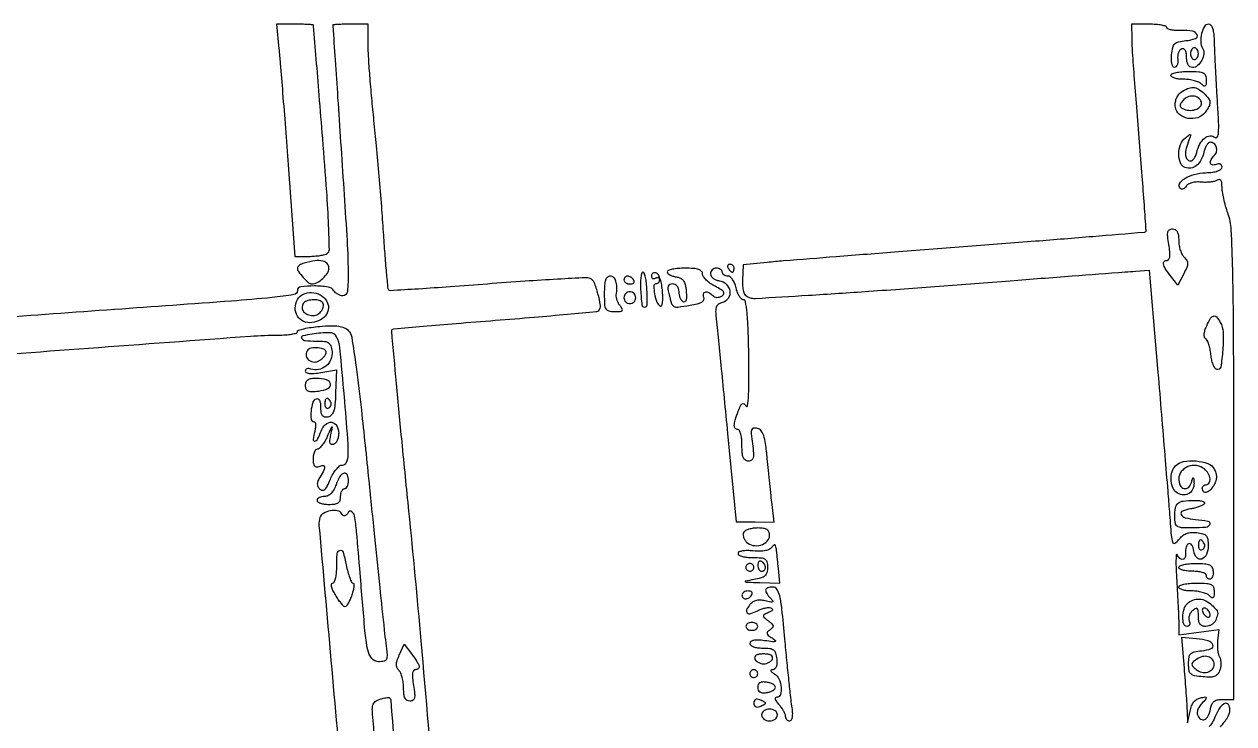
# Model space of a CAD drawing. Extents: x 0 to 640, y 0 to 640.
# Drawn here: x 332.6 to 640, y 462.2 to 640 of the extents above; entities that cross this region are included whole.
import ezdxf

# ---------------------------------------------------------------- set-up
doc = ezdxf.new("R2010")
doc.units = 0

msp = doc.modelspace()

# ---------------------------------------------------------------- linework, layer by layer
for points in [[(298.596171, 172.961967, -0.000001), (315.607522, 174.277711, -0.000003), (335.31495, 175.801823, -0.000002), (358, 177.555987, 0.000046)], [(437.119322, 440.454826, 0.001517), (433.475249, 483.289687, 0.003262), (430.351327, 516.273948, -0.00087), (428.601722, 533.851004, -0.001436), (427.191973, 548.708777, -0.000104), (425.967767, 562.047942, -0.232666), (426.107281, 562.412076, -0.165747), (426.478103, 562.577322, -0.000249), (433.962241, 563.254223, -0.00196), (442.377811, 563.977885, -0.001204), (452.296093, 564.767555, 0.001725), (462.222958, 565.568315, 0.002786), (470.666861, 566.326186, 0.00048), (478.116441, 567.043888, 0.173818), (478.610576, 567.277243, 0.238512), (479.026302, 568.543932, 0.028741), (478.398922, 571.507469, 0.029537), (477.427844, 574.388093, 0.20797), (476.396342, 575.401404, 0.104237), (475.297026, 575.577326, 0.0013), (468.154073, 575.208123, 0.003766), (459.87256, 574.695878, 0.00245), (450.313434, 573.98521, -0.001616), (440.824215, 573.263826, -0.002636), (432.769462, 572.720348, -0.000368), (425.622785, 572.281259, -0.214718), (425.240456, 572.426211, -0.174457), (425.065064, 572.798804, -0.000898), (424.681952, 576.918572, -0.003845), (424.288314, 581.636508, -0.00241), (423.896846, 587.161673, 0.003056), (423.427586, 593.665461, 0.001822), (422.793569, 601.400617, 0.001823), (422.105643, 609.10336, 0.003156), (421.4701, 615.5, -0.003543), (420.903804, 621.244923, -0.003671), (420.426151, 626.929688, -0.003542), (420.083711, 631.856045, -0.015823), (419.994914, 634.75), (420, 640), (415.5, 640, 0.005208), (413.77496, 639.982032, 0.008687), (412.323765, 639.926563, 0.003005), (411.098423, 639.851001, 0.402004), (411.006435, 639.75, 0.010292), (411.015872, 639.5464, 0.000003), (411.594699, 630.907812, 0.000054), (412.237632, 621.328868, 0.000033), (413, 610, -0.001055), (414.547973, 586.273301, -0.012237), (414.906967, 576.969575, -0.026271), (414.718433, 572.066983, -0.387814), (413.54969, 571, -0.074746), (412.935679, 571.092306, -0.052215), (412.2905, 571.367188, -0.051987), (411.712887, 571.771735, -0.071823), (411.29969, 572.25, 0.216918), (409.807065, 573.216105, 0.034886), (406.262021, 573.491327, 0.034611), (402.838756, 573.280672, 0.376757), (401.998707, 572.321956, -0.369302), (401.1179, 571.289778, -0.013367), (395.585077, 570.565877, -0.007535), (385.237734, 569.649856, -0.000502), (355.5, 567.498334, 0.000843), (324.42198, 565.228498, 0.001086)], [(631.950688, 399.979571, -0.000023), (584.028641, 395.487434, -0.000019), (536.043903, 390.993492, -0.223289)], [(309.804781, 554.732641, -0.000826), (348.891112, 557.702766, -0.000275), (390.07819, 560.741372, -0.018275), (397.151708, 561, 0.017), (399.010232, 561.063209, 0.027705), (400.575814, 561.257375, 0.026714), (401.743478, 561.53349, 0.332827), (402, 561.87617, -0.326486), (402.268274, 562.243228, -0.019167), (403.680497, 562.634325, -0.022998), (405.527894, 562.981669, -0.014282), (407.720842, 563.226756, -0.014613), (410.534794, 563.377486, -0.041147), (412.500594, 563.263425, -0.06085), (413.910648, 562.885669, -0.100863), (414.934115, 562.208742, -0.158297), (415.804509, 560.501214, -0.00541), (416.916191, 552.972425, -0.006918), (418.263188, 541.980943, -0.001758), (420.139342, 524.108156, 0.000317), (421.605903, 509.738754, 0.00044), (422.940214, 496.858333, 0.000271), (424.078782, 486.017862, 0.005549), (424.460512, 482.75, -0.008898), (424.787591, 479.777393, -0.114579), (424.636691, 478.677695, -0.250405), (424.037494, 478.156861, -0.056266), (422.647987, 478, -0.22649), (420.932962, 478.818879, -0.119085), (419.898079, 481.001156, -0.029633), (419.173695, 485.909996, -0.001859), (417.951953, 500.5, 0.002118), (417.061833, 511.063825, 0.025901), (416.495783, 515.077981, 0.194797), (415.804088, 516.141472, 0.425405), (414.946205, 515.971975, -0.036725), (414.44407, 515.304165, -0.177812), (414.03467, 515.080132, -0.228336), (413.643259, 515.2013, -0.061718), (413.214221, 515.7124, 0.217113), (412.151267, 516.390956, 0.083131), (410.356099, 516.345499, 0.080526), (408.619935, 515.708006, 0.181905), (407.733054, 514.651458, 0.106985), (407.489274, 512.715818, 0.000173), (410.529919, 478.339779, 0.000112), (413.619346, 443.638, 0.175875)], [(421.606362, 459.510381, 0.000386), (421.340132, 462.145374, -0.009062), (421.057851, 465.524462, -0.07892), (421.196277, 467.02005, -0.171744), (421.770264, 467.877358, -0.083523), (422.958031, 468.48668, -0.016902), (423.819878, 468.728482, -0.024607), (424.594734, 468.877923, -0.022127), (425.219255, 468.938739, -0.229558), (425.45069, 468.841306, -0.1633), (425.763404, 468.096029, -0.000031), (428.856234, 426.080986, -0.000025), (431.95057, 383.981642, -0.218039)], [(636.591406, 461.510268, 0.050675), (638.425914, 463.85716, 0.141484), (639, 465.845354, 0.147564), (638.612355, 467.130231, 0.351651), (637.723677, 467.413408, 0.150951), (636.506945, 466.454484, 0.052028), (635.42151, 464.46639, -0.021496), (634.486351, 462.473603, -0.107735), (633.700233, 461.533427, -0.154065)]]:
    msp.add_lwpolyline(points, format="xyb")
for points in [[(397.326143, 633.75, -0.00382), (397.655732, 630.032851, -0.000563), (398.256649, 622.50625, -0.000635), (398.945493, 613.609817, -0.000546), (399.647992, 604.25), (401.367508, 581), (404.933754, 581.015313, 0.018535), (406.380306, 581.075177, 0.02017), (407.777896, 581.241942, 0.020114), (408.955809, 581.479883, 0.086707), (409.608019, 581.765313, 0.257009), (410.127336, 582.757584, 0.004782), (409.941359, 588.847113, 0.007809), (409.461822, 597.445649, 0.002132), (408.435244, 611, 0.000187), (407.555191, 621.9454, 0.000307), (406.801749, 631.201562, 0.000018), (406.117387, 639.54202, 0.054478), (406.077225, 639.75, 0.311272), (405.94911, 639.851013, 0.00279), (404.660245, 639.926563, 0.008195), (403.145624, 639.981992, 0.005048), (401.361905, 640), (396.72381, 640)], [(614.043896, 636.25, 0.014106), (614.142297, 633.786037, 0.001022), (614.61979, 626.992188, 0.00143), (615.229087, 618.891216, 0.001081), (615.942746, 610, -0.001184), (616.635006, 601.353083, -0.001941), (617.175476, 594.02681, -0.000205), (617.629734, 587.486712, -0.208342), (617.534445, 587.218929, -0.186069), (617.270758, 587.091492, -0.000048), (604.163379, 586.012109, -0.000894), (589.614899, 584.84165, -0.000541), (572.385596, 583.505299, 0.000273), (554.74825, 582.14682, 0.000376), (538.896645, 580.905195, 0.000238), (525.567934, 579.844729, 0.004535), (521.411493, 579.47407), (515.322985, 578.875401), (515.17121, 575.002004, 0.022718), (515.183515, 573.037623, 0.08058), (515.448388, 571.809997, 0.12512), (516.00908, 571.028359, 0.09838), (516.925271, 570.523718, 0.091682), (518.43747, 570.334503, 0.000598), (531.882012, 571.136331, 0.002366), (547.2674, 572.145454, 0.001505), (565.165554, 573.458626, -0.00004), (583.174864, 574.833031, -0.00006), (598.917381, 576.031289, -0.000024), (612.411533, 577.056126, -0.001294), (615, 577.245846), (618.5, 577.493268), (620.707464, 551.496634, -0.000323), (621.603988, 540.856988, -0.000339), (622.472392, 530.385336, -0.000324), (623.210029, 521.344896, -0.001515), (623.615887, 516.134297, 0.002613), (624.099375, 510.098263, 0.05832), (624.450451, 508.381032, 0.470925), (625.037766, 508.15162, 0.104553), (625.976098, 508.968313, -0.054011), (626.911679, 509.964239, -0.080866), (627.928753, 510.584085, -0.078078), (629.116859, 510.862415, -0.046958), (630.567675, 510.834016, -0.036376), (632.151924, 510.535673, -0.148199), (632.976557, 510.026545, -0.146582), (633.384832, 509.141777, -0.035325), (633.5, 507.513695, -0.095987), (633.068834, 505.288435, -0.21379), (631.85268, 504.116739, -0.319208), (630.575091, 504.473662, -0.135723), (629.827211, 506.191545, 0.044225), (629.629305, 507.03984, 0.079044), (629.302368, 507.675016, 0.12334), (628.906276, 508.003422, 0.231626), (628.5, 508, 0.128959), (628.134859, 507.679649, 0.067021), (627.863724, 507.132812, 0.05968), (627.721511, 506.456441, 0.055886), (627.73821, 505.75, -0.101447), (627.66071, 504.593517, -0.2753), (627.090533, 504.046806, -0.251816), (626.287179, 504.265921, -0.09245), (625.574523, 505.25, 0.76303), (625.379233, 505.215435, 0.01988), (625.305784, 503.81193, 0.013169), (625.33705, 501.547731, 0.006041), (625.491189, 498.599122, -0.002139), (625.68597, 495.358442, -0.002217), (625.850537, 492.154633, -0.002136), (625.968843, 489.38022, -0.009586), (626, 487.755284), (626, 484.812324), (631.086457, 485.511891), (636.172914, 486.211457), (635.873303, 483.355128, 0.028084), (635.815912, 482.169257, 0.026976), (635.890152, 480.968205, 0.028017), (636.07217, 479.918496, 0.081647), (636.351393, 479.24045, -0.086653), (636.603194, 478.611305, -0.042287), (636.709858, 477.750626, -0.040264), (636.670677, 476.811716, -0.046318), (636.479608, 475.93575, -0.080143), (635.96929, 474.924307, -0.140929), (635.237097, 474.351859, -0.093806), (634.0909, 474.123708, -0.023136), (632.16506, 474.194699, -0.021447), (630.035192, 474.464482, -0.142184), (629.080863, 474.927074, -0.1747), (628.625092, 475.779387, -0.036303), (628.5, 477.5, -0.035453), (628.619681, 479.185764, -0.162037), (629.052383, 480.052496, -0.14646), (629.945899, 480.535568, -0.02727), (631.810705, 480.817886, 0.060021), (634.243549, 481.350747, 0.435034), (634.67386, 482.328487, 0.234334), (633.497963, 483.327718, 0.04019), (630.520093, 483.819463), (626.694784, 484.138926), (627.347392, 476.418586, -0.001646), (627.605907, 473.235551, -0.001653), (627.843051, 470.055728, -0.001613), (628.031729, 467.281544, -0.006631), (628.118315, 465.599122), (628.23663, 462.5), (628.87602, 465.487789, -0.045678), (629.276497, 466.772794, -0.067636), (629.870654, 467.790418, -0.07949), (630.627233, 468.493284, -0.100904), (631.507705, 468.854012, -0.011356), (632.747801, 469.060507, -0.399871), (632.966581, 468.904813, -0.229195), (632.877367, 468.568232, -0.005722), (631.80059, 467.343384, 0.043297), (631.102294, 466.417264, 0.082181), (630.743467, 465.557854, 0.100788), (630.718774, 464.751968, 0.096121), (631.008949, 463.98552, 0.172815), (631.861052, 463.303513, 0.256165), (632.782854, 463.460627, 0.130587), (633.624697, 464.589598, 0.049015), (634.180399, 466.5, -0.082776), (634.514378, 467.414103, -0.123361), (635.098688, 468.027703, -0.101497), (635.995216, 468.367271, -0.043587), (637.277463, 468.460579), (640, 468.421159), (640, 528.084853, 0.000793), (639.947833, 560.960992, 0.005073), (639.725901, 577.622903, 0.007379), (639.337297, 587.78476, 0.071673), (638.5, 592, -0.015684), (637.925768, 593.806189, -0.01393), (637.440625, 595.717368, -0.014127), (637.100655, 597.461733, -0.041081), (637, 598.684744, 0.029687), (636.935738, 599.766099, 0.132303), (636.700969, 600.350839, 0.257609), (636.305076, 600.528428, 0.118295), (635.750601, 600.345863, -0.082547), (635.07449, 600.06885, -0.027784), (634.020388, 599.889449, -0.026767), (632.811637, 599.817438, -0.027631), (631.614988, 599.876437, 0.043689), (630.444772, 599.896554, 0.049058), (629.334951, 599.708135, 0.055246), (628.436368, 599.352781, 0.133346), (627.918761, 598.868552, -0.066532), (627.553549, 598.422831, -0.100966), (627.127888, 598.161718, -0.129541), (626.711585, 598.123588, -0.15602), (626.363897, 598.30277, -0.34611), (626.223835, 599.474324, -0.119173), (627.512963, 600.765382, -0.07145), (629.965623, 601.820497, -0.055995), (632.831999, 602.258777, 0.022925), (634.576011, 602.408604, 0.049369), (635.887383, 602.71593, 0.073092), (636.725025, 603.146477, 0.242092), (637, 603.681108, 0.131574), (636.882389, 604.12031, 0.156663), (636.566022, 604.407278, 0.126326), (636.081797, 604.492687, 0.072545), (635.5, 604.361626, -0.119783), (634.5189, 604.235378, -0.336157), (634.046672, 604.683338, -0.181905), (634.229302, 605.599857, -0.057271), (635.112868, 606.712868, 0.144852), (635.637308, 607.678132, 0.137685), (635.566148, 608.79447, 0.145371), (634.934205, 609.66847, 0.165499), (633.960035, 610, 0.202455), (633.563076, 609.832398, 0.053181), (633.127629, 609.277674, 0.045214), (632.724812, 608.48248, 0.033166), (632.420939, 607.541018, -0.058527), (631.64473, 605.496377, -0.100774), (630.503051, 604.086336, -0.129196), (629.117415, 603.446918, -0.13628), (627.626748, 603.589736, -0.212468), (626.439059, 604.776759, -0.094024), (626.034722, 607.005434, -0.085736), (626.472173, 609.422064, -0.135263), (627.687231, 611.127555, -0.007183), (628.70821, 611.933958, -0.328305), (628.960951, 611.93894, -0.338681), (629.035193, 611.701427, -0.007406), (628.576144, 610.5, 0.026533), (627.872705, 608.424175, 0.075126), (627.684477, 606.910332, 0.12813), (627.979531, 605.888632, 0.175551), (628.713118, 605.286589, 0.203168), (629.224664, 605.317942, 0.097138), (629.756413, 605.727036, 0.071595), (630.229045, 606.45092, 0.047428), (630.561231, 607.387943, -0.058241), (631.392271, 609.580775, -0.102575), (632.610307, 611.07768, -0.154142), (633.970261, 611.616836, -0.19369), (635.25, 611.205383, 0.480134), (635.80946, 611.319689, 0.102281), (636.11718, 612.430937, 0.028104), (636.143859, 615.073017, 0.004291), (635.855967, 620.332939, -0.001681), (635.601638, 624.573829, -0.001575), (635.369992, 628.908738, -0.001567), (635.188629, 632.756327, -0.005416), (635.105967, 635.25, 0.016902), (634.983152, 637.436669, 0.053536), (634.696765, 638.872472, 0.09707), (634.245294, 639.704057, 0.223589), (633.616577, 640, 0.261406), (632.563752, 639.409199, 0.07582), (631.817605, 637.628063, 0.069209), (631.589113, 635.503949, 0.131382), (632.081254, 633.868528, -0.16966), (632.386427, 632.487338, -0.093892), (631.860252, 630.821225, -0.094749), (630.767214, 629.475261, -0.176756), (629.464816, 629, -0.149241), (628.860792, 629.184398, -0.116114), (628.391756, 629.690897, -0.084514), (628.096323, 630.507348, -0.044671), (628, 631.583333, 0.035948), (627.922904, 632.654265, 0.096541), (627.671958, 633.372307, 0.169819), (627.268839, 633.715773, 0.179447), (626.75, 633.723101, 0.140675), (626.289735, 633.394162, 0.074507), (625.937162, 632.781276, 0.064564), (625.740138, 631.991058, 0.056627), (625.73821, 631.139768, -0.046903), (625.752246, 630.320585, -0.071783), (625.597548, 629.628557, -0.098399), (625.307417, 629.165188, -0.206673), (624.924852, 629, -0.276), (624.540744, 629.229511, -0.067668), (624.271488, 629.948157, -0.049923), (624.1413, 630.99618, -0.029996), (624.186642, 632.25, -0.032405), (624.481674, 634.067696, -0.142838), (625.005544, 635.005458, -0.14044), (625.956656, 635.523242, -0.030948), (627.810705, 635.817886, 0.059077), (630.260512, 636.349632, 0.442012), (630.678373, 637.319906, 0.253672), (629.497104, 638.214576, 0.045686), (626.646205, 638.385937, -0.022343), (625.248685, 638.404673, -0.036211), (624.071073, 638.559199, -0.041585), (623.224714, 638.808068, -0.309799), (623, 639.135937, 0.32674), (622.753257, 639.47321, 0.029477), (621.678125, 639.746182, 0.029365), (620.224947, 639.937633, 0.018072), (618.5, 640), (614, 640)], [(629, 632.5, 0.064853), (629.074694, 631.926543, 0.082425), (629.29375, 631.440625, 0.098894), (629.618646, 631.115568, 0.148195), (630, 631, 0.148195), (630.381354, 631.115568, 0.098894), (630.70625, 631.440625, 0.082425), (630.925306, 631.926543, 0.064853), (631, 632.5, 0.064853), (630.925306, 633.073457, 0.082425), (630.70625, 633.559375, 0.098894), (630.381354, 633.884432, 0.148195), (630, 634, 0.148195), (629.618646, 633.884432, 0.098894), (629.29375, 633.559375, 0.082425), (629.074694, 633.073457, 0.064853)], [(633, 625.8, -0.02009), (632.956017, 624.705795, -0.201593), (632.75, 624.308333, -0.338229), (632.404066, 624.293644, -0.043912), (631.8, 624.8, 0.097261), (631.112471, 625.26182, 0.034257), (629.983125, 625.6475, 0.032464), (628.651364, 625.9115, 0.03271), (627.3, 626, -0.028694), (626.035629, 626.072621, -0.044902), (624.969375, 626.29375, -0.056233), (624.223546, 626.614885, -0.2692), (624, 627, -0.31052), (624.267028, 627.388512, -0.036969), (625.321875, 627.70625, -0.033738), (626.775243, 627.927717, -0.020945), (628.5, 628, -0.013341), (631.069124, 627.93144, -0.100678), (632.238636, 627.627778, -0.200495), (632.806707, 626.980521, -0.081326)], [(632.428571, 622.428571, -0.035951), (633.554346, 621.12812, -0.147378), (633.90714, 620.158646, -0.140974), (633.673208, 619.130623, -0.031892), (632.700686, 617.605342, -0.156293), (630.839726, 616.250346, -0.124347), (628.348397, 616.071043, -0.132217), (626.180875, 617.087467, -0.18434), (625.15503, 618.943972, -0.061062), (625.135, 620.041204, -0.06589), (625.38436, 621.081281, -0.068412), (625.883677, 621.987696, -0.074966), (626.59616, 622.693972, -0.052926), (628.250571, 623.653606, -0.116862), (629.67661, 623.923716, -0.12322), (631.022881, 623.520978, -0.06246)], [(627.045415, 620.554722, 0.030998), (626.435053, 619.718908, 0.183651), (626.326515, 619.198237, 0.219687), (626.59776, 618.793337, 0.045442), (627.387376, 618.404844, 0.093377), (629.002622, 618.110597, 0.098867), (630.579417, 618.435346, 0.134985), (631.590119, 619.233706, 0.243474), (631.750292, 620.250526, 0.157559), (630.979781, 621.298553, 0.14085), (629.704996, 621.755849, 0.124889), (628.258102, 621.486687, 0.111877)], [(626, 585.039427, 0.041719), (626.102647, 583.811354, 0.037369), (626.40844, 582.569753, 0.039341), (626.856688, 581.494065, 0.087625), (627.390435, 580.789427, -0.068632), (628.052206, 579.981081, -0.145082), (628.259155, 579.205706, -0.093659), (628.044419, 578.218137, -0.018692), (627.275268, 576.576951), (625.769665, 573.653902), (623.907068, 576.076951, -0.018516), (622.595098, 577.92117, -0.09414), (622.113979, 579.079808, -0.273966), (622.333004, 579.721431, -0.178622), (623.087898, 580, 0.285218), (623.512076, 580.263394, 0.08943), (623.728741, 581.013905, 0.049846), (623.732511, 582.248274, 0.017705), (623.5, 584, -0.013706), (623.200402, 586.126632, -0.084385), (623.26187, 587.226634, -0.200108), (623.659863, 587.785072, -0.140056), (624.412102, 588, -0.134665), (625.114601, 587.807302, -0.136605), (625.615913, 587.283885, -0.089664), (625.909836, 586.377101, -0.033663)], [(403.75, 579.310674, 0.04305), (403.080347, 579.072543, 0.054008), (402.514063, 578.736461, 0.064073), (402.125876, 578.35892, 0.169426), (402, 577.998104, 0.162656), (402.29124, 577.126527, 0.023301), (403.507706, 575.657323, 0.022304), (404.851731, 574.306195, 0.188028), (405.63717, 574, 0.124565), (407.016533, 574.349057, 0.062756), (408.485899, 575.400393, 0.063417), (409.62559, 576.759738, 0.143744), (410, 578.035184, 0.182059), (409.567024, 579.184877, 0.163723), (408.461981, 579.826241, 0.086857), (406.551503, 579.879815, 0.027599)], [(496, 577.069551, 0.202946), (496.160766, 576.689784, 0.065793), (496.660937, 576.318553, 0.053191), (497.388643, 576.010184, 0.038382), (498.25, 575.819551, -0.075866), (499.360725, 575.485045, -0.129734), (500.095393, 574.863741, -0.097926), (500.553966, 573.824481, -0.031227), (500.821034, 572.147081, -0.019495), (500.902152, 570.712199, -0.072451), (500.787624, 569.816413, -0.202281), (500.492722, 569.444934, -0.269829), (500.071034, 569.456098, -0.105845), (499.660462, 569.849843, -0.051308), (499.314616, 570.493754, -0.047644), (499.079392, 571.267458, -0.050024), (499, 572.059017, 0.076236), (498.882785, 572.823309, 0.097208), (498.542836, 573.448307, 0.10751), (498.023502, 573.855229, 0.113086), (497.391592, 574, 0.100144), (496.648402, 573.84964, 0.215471), (496.259807, 573.430078, 0.119083), (496.192438, 572.644933, 0.023617), (496.472876, 571.25205, 0.016667), (497.124804, 568.97836, 0.200886), (497.705256, 568.301762, 0.148989), (498.675743, 568.13573, 0.008051), (501.790719, 568.582525, 0.019486), (503.661243, 568.956892, 0.071746), (504.778593, 569.402842, 0.150313), (505.289114, 569.951493, 0.207251), (505.317232, 570.615691, -0.134566), (505.229097, 571.50409, -0.313267), (505.674427, 571.958043, -0.178671), (506.550821, 571.811399, -0.066597), (507.558359, 571.041641, 0.1027), (508.037127, 570.727476, 0.083445), (508.63867, 570.599557, 0.077724), (509.288091, 570.672671, 0.071704), (509.903981, 570.940657, 0.140176), (510.361311, 571.442842, 0.275717), (510.320719, 571.962742, 0.102917), (509.665691, 572.572598, 0.016836), (508.145622, 573.424696, -0.034282), (506.94172, 574.155855, -0.041005), (505.924026, 575.006609, -0.045575), (505.213636, 575.847525, -0.153788), (505, 576.52568, 0.194572), (504.724775, 577.206163, 0.121977), (503.986936, 577.668093, 0.062361), (502.653879, 577.927295, 0.016873), (500.5, 578, 0.019474), (498.775143, 577.932796, 0.031512), (497.321875, 577.726681, 0.033127), (496.257145, 577.431867, 0.318797)], [(507, 576.569551, 0.145606), (507.169747, 575.999009, 0.083039), (507.660937, 575.465428, 0.070703), (508.389646, 575.048322, 0.059475), (509.25, 574.819551, -0.160701), (511.021316, 573.942492, -0.161917), (511.916326, 572.186265, -0.179757), (511.539757, 570.379207, -0.190728), (510.083932, 569.311698, 0.090196), (508.986317, 568.800738, 0.176162), (508.443459, 568.018141, 0.082209), (508.313309, 566.632667, 0.010426), (508.587602, 563.63463, -0.002899), (508.925308, 560.469415, -0.00034), (509.632403, 553.408801, -0.000408), (510.460622, 545.012077, -0.000334), (511.332778, 536.033629), (513.5, 513.567258), (518.344845, 513.533629), (523.18969, 513.5), (522.636967, 518, -0.003294), (522.378911, 520.221846, -0.001299), (522.051863, 523.282834, -0.001286), (521.715581, 526.592148, -0.001608), (521.42129, 529.664967, 0.00955), (521.000436, 533.428458, 0.04667), (520.525588, 535.515313, 0.094224), (519.868709, 536.703849, 0.156824), (518.912319, 537.312678, 0.092237), (517.945545, 537.382236, 0.296012), (517.469743, 536.991361, 0.102199), (517.363645, 535.972896, 0.009082), (517.669075, 533.397711, -0.012253), (517.935263, 531.024814, -0.079656), (517.84936, 529.829938, -0.195109), (517.425232, 529.230947, -0.143293), (516.635924, 529, -0.148786), (515.862719, 529.235292, -0.14903), (515.352245, 529.861275, -0.077975), (515.075923, 531.027795, -0.019241), (515, 533, 0.023598), (514.92761, 534.532944, 0.037669), (514.70625, 535.825, 0.04382), (514.387127, 536.748945, 0.295869), (514, 537, -0.21271), (513.326536, 537.300082, -0.188381), (513.054377, 538.02302, -0.072798), (513.269006, 539.372856, -0.015076), (514.057416, 541.651016, -0.016132), (514.649177, 543.068078, -0.140131), (515.088061, 543.582533, -0.333416), (515.524165, 543.557386, -0.076999), (516.038428, 542.966116, 0.704245), (516.427223, 543.052446, 0.01775), (516.658657, 545.626742, 0.013098), (516.774226, 549.757536, 0.004499), (516.731012, 555.740217, 0.004567), (516.562967, 562.366674, 0.015889), (516.279421, 566.639484, 0.015756), (515.907496, 569.494331, 0.36542), (515.329455, 569.990217, -0.200048), (514.833747, 570.201695, -0.056688), (514.309203, 570.878376, -0.047552), (513.838135, 571.850757, -0.034987), (513.5, 573, 0.042631), (513.143083, 574.148062, 0.054928), (512.617359, 575.11875, 0.066074), (512.012625, 575.783616, 0.177007), (511.420545, 576, -0.06866), (510.877589, 576.074912, -0.084995), (510.417285, 576.29375, -0.099873), (510.109501, 576.618661, -0.14073), (510, 577, 0.148195), (509.884432, 577.381354, 0.098894), (509.559375, 577.70625, 0.082425), (509.073457, 577.925306, 0.064853), (508.5, 578, 0.094292), (507.927433, 577.891054, 0.096703), (507.440625, 577.579806, 0.09898), (507.114767, 577.115367, 0.103996)], [(511.5, 578, 0.029505), (511.768994, 577.617226, 0.035638), (512.066025, 577.29375, 0.038439), (512.34829, 577.065539, 0.151918), (512.559017, 577, 0.210953), (512.727648, 577.07446, 0.081139), (512.870461, 577.29375, 0.061769), (512.967655, 577.617151, 0.042167), (513, 578, 0.105053), (512.918938, 578.381556, 0.099167), (512.688914, 578.70625, 0.09642), (512.345238, 578.923877, 0.093332), (511.940983, 579, 0.108972), (511.586039, 578.921712, 0.182303), (511.3746, 578.70625, 0.161196), (511.343488, 578.3821, 0.082592)], [(480, 571.5, 0.012514), (480.068049, 568.781556, 0.11997), (480.395691, 567.678989, 0.212183), (481.120822, 567.155838, 0.051751), (482.622445, 567, 0.016635), (484.012844, 567.046271, 0.180476), (484.515888, 567.273117, 0.336257), (484.573443, 567.677767, 0.046346), (484.061571, 568.425811, -0.046677), (483.621982, 569.069134, -0.039047), (483.278539, 569.821771, -0.040698), (483.073693, 570.565716, -0.080666), (483.057609, 571.175811, 0.033207), (483.197919, 573.228811, 0.078701), (482.961737, 574.738074, 0.128123), (482.37755, 575.655196, 0.18941), (481.5, 576, 0.188641), (480.803001, 575.727332, 0.12648), (480.333333, 575, 0.063857), (480.072487, 573.673807, 0.016668)], [(485, 575, 0.153634), (485.120018, 574.618621, 0.097988), (485.457961, 574.29375, 0.080552), (485.962904, 574.074545, 0.062283), (486.559017, 574, 0.066118), (487.110654, 574.073267, 0.138808), (487.478525, 574.29375, 0.191142), (487.607943, 574.620352, 0.139169), (487.5, 575, 0.06081), (487.193797, 575.382515, 0.051032), (486.7871, 575.70625, 0.053229), (486.346558, 575.926698, 0.089642), (485.940983, 576, 0.105429), (485.581949, 575.923444, 0.099231), (485.276414, 575.70625, 0.096318), (485.071618, 575.381732, 0.092995)], [(489.240562, 572.504938, 0.013908), (489.565099, 568.716976, 0.380529), (490.253536, 568.100515, 0.409721), (490.882586, 568.716175, 0.014062), (490.845942, 572.5, 0.017685), (490.719504, 574.224865, 0.028467), (490.476835, 575.678125, 0.027832), (490.168667, 576.757838, 0.319535), (489.828427, 577, 0.343216), (489.511896, 576.753711, 0.029579), (489.306229, 575.679575, 0.029243), (489.202171, 574.228182, 0.017691)], [(492, 576.024316, 0.098379), (492.077084, 575.636335, 0.175683), (492.29375, 575.399079, 0.169814), (492.618317, 575.35119, 0.091163), (493, 575.5, -0.082592), (493.3821, 575.656512, -0.161196), (493.70625, 575.6254, -0.182303), (493.921712, 575.413961, -0.108972), (494, 575.059017, -0.079878), (493.934961, 574.6545, -0.091247), (493.746985, 574.311086, -0.100757), (493.467176, 574.08149, -0.12218), (493.138672, 574, 0.415417), (492.592685, 573.451767, 0.04494), (492.778145, 571.483029, 0.04259), (493.351338, 569.402812, 0.167342), (494.181664, 568.387726, 0.42896), (494.53142, 568.479595, 0.08372), (494.772065, 569.167667, 0.04293), (494.875292, 570.399788, 0.017697), (494.812262, 572.074783, 0.026544), (494.601215, 573.73983, 0.03576), (494.224539, 575.211059, 0.038748), (493.753421, 576.326636, 0.196483), (493.25, 576.755613, 0.086014), (492.772734, 576.825841, 0.12663), (492.367188, 576.710354, 0.141839), (492.098095, 576.427038, 0.120036)], [(409.394023, 569.75, -0.141521), (409.901975, 567.971795, -0.146396), (409.373123, 566.222947, -0.125789), (407.8726, 564.863392, -0.091861), (405.716397, 564.190068, -0.130791), (403.56892, 564.494086, -0.153576), (402.009879, 565.822004, -0.14708), (401.451019, 567.85356, -0.117481), (402.032075, 570.059932, -0.16292), (403.454507, 571.402162, -0.11943), (405.5983, 571.827052, -0.112073), (407.80901, 571.226417, -0.131468)], [(485, 570.5, 0.099038), (485.114514, 569.927543, 0.097945), (485.440625, 569.440625, 0.097945), (485.927543, 569.114514, 0.099038), (486.5, 569, 0.099038), (487.072457, 569.114514, 0.097945), (487.559375, 569.440625, 0.097945), (487.885486, 569.927543, 0.099038), (488, 570.5, 0.099038), (487.885486, 571.072457, 0.097945), (487.559375, 571.559375, 0.097945), (487.072457, 571.885486, 0.099038), (486.5, 572, 0.099038), (485.927543, 571.885486, 0.097945), (485.440625, 571.559375, 0.097945), (485.114514, 571.072457, 0.099038)], [(403.5, 569, 0.149192), (403.221364, 567.941405, 0.163022), (403.596797, 566.950077, 0.133267), (404.581315, 566.246332, 0.089141), (405.952028, 566, 0.133515), (407.205535, 566.340799, 0.111186), (408.216817, 567.287415, 0.13193), (408.620111, 568.447365, 0.217763), (408.264432, 569.402234, 0.155614), (407.288949, 569.905931, 0.063113), (405.777293, 569.969207, 0.06349), (404.315348, 569.656022, 0.171496)], [(636.556777, 564.25, -0.125949), (637.291205, 561.74069, -0.02744), (637.197079, 557.1977, -0.023502), (636.666287, 552.889161, -0.458021), (635.650112, 552.276974, -0.179206), (635.184474, 552.646973, -0.043075), (634.740511, 553.546201, -0.038846), (634.379909, 554.733521, -0.030123), (634.168648, 556.068273, 0.024405), (633.970604, 557.419329, 0.029796), (633.649746, 558.655655, 0.030761), (633.263732, 559.636315, 0.146208), (632.867478, 560.081903, -0.189482), (632.544737, 560.512944, -0.085775), (632.475253, 561.2267, -0.059235), (632.661644, 562.183405, -0.029203), (633.109345, 563.340642, -0.022011), (634.102291, 565.287954, -0.202017), (634.838238, 565.855096, -0.289813), (635.583625, 565.619394, -0.041287)], [(405.75, 561.283746, 0.027534), (403.371943, 560.788308, 0.489553), (403.107941, 560.163594, 0.249947), (403.968222, 559.611865, 0.020103), (406.749344, 559.5, -0.020861), (408.883741, 559.410909, -0.12576), (409.923528, 559.050523, -0.171947), (410.4946, 558.293655, -0.047738), (410.809932, 556.817258, -0.132846), (410.509043, 554.814563, -0.118014), (409.234327, 553.131523, -0.120979), (407.364486, 552.235534, -0.144103), (405.421859, 552.391612, 0.065529), (404.877883, 552.522162, 0.11288), (404.417671, 552.466604, 0.152068), (404.114865, 552.237948, 0.156817), (404, 551.880717, 0.295812), (404.262228, 551.476268, 0.081188), (405.032342, 551.272771, 0.047692), (406.269877, 551.271527, 0.018268), (407.978357, 551.496343), (411.956713, 552.168482), (411.728357, 546.34586, -0.011992), (411.5376, 543.330739, -0.055985), (411.193962, 541.626937, -0.112804), (410.62331, 540.665224, -0.156637), (409.75, 540.188294, -0.089925), (408.921667, 540.180225, -0.191094), (408.383161, 540.508361, -0.128927), (408.084926, 541.235013, -0.033268), (408, 542.510009, 0.035004), (407.922722, 543.612493, 0.092514), (407.671567, 544.3592, 0.163203), (407.268464, 544.725996, 0.186201), (406.75, 544.750142, 0.243651), (405.900773, 543.876377, 0.050469), (405.477845, 541.704446, 0.054792), (405.515346, 539.622373, 0.377348), (406.222586, 539, -0.309391), (406.489152, 538.817593, -0.074013), (406.614229, 538.265625, -0.051071), (406.592454, 537.458449, -0.029229), (406.410644, 536.5, 0.029118), (406.03326, 534.512929, 0.466277), (406.440301, 534.069956, 0.273852), (407.138568, 534.527004, 0.023333), (408.027664, 536.572763, -0.111599), (409.190254, 538.32576, -0.222293), (410.733866, 538.846644, -0.244553), (412.010633, 537.9886, -0.1255), (412.5, 536.069638, -0.050327), (412.40402, 535.118493, -0.056824), (412.12, 534.245873, -0.06505), (411.701819, 533.576053, -0.141182), (411.206384, 533.235461, -0.15525), (410.659409, 533.227962, -0.253832), (410.341641, 533.549629, -0.101986), (410.28188, 534.305831, -0.020233), (410.505871, 535.652128, 0.001772), (410.899232, 537.575018, 0.608266), (410.806766, 537.649195, 0.181312), (410.63183, 537.477656, 0.00094), (409.597762, 535.25, -0.024793), (408.946222, 534.005483, -0.033343), (408.229599, 532.954687, -0.035207), (407.547218, 532.200685, -0.193574), (407.048274, 532, 0.216967), (406.647212, 531.817368, 0.078815), (406.30793, 531.274844, 0.059931), (406.07679, 530.476585, 0.040554), (406, 529.531385, 0.033085), (406.075458, 528.392285, 0.135263), (406.343615, 527.760129, 0.219604), (406.811241, 527.52355, 0.100949), (407.5, 527.638374, -0.068937), (408.539007, 527.880283, -0.410346), (408.928236, 527.560546, -0.149958), (408.763486, 526.719234, -0.016794), (407.775041, 525.011391, 0.035137), (407.23838, 524.000397, 0.09928), (407.064867, 523.223909, 0.126441), (407.221362, 522.554367, 0.076207), (407.706636, 521.893364, 0.165097), (408.340514, 521.580764, 0.223017), (408.941187, 521.771811, 0.090007), (409.576895, 522.617704, 0.017293), (410.380569, 524.368404, -0.033905), (411.075451, 525.758457, -0.042573), (411.907831, 526.933219, -0.048158), (412.748759, 527.753578, -0.170827), (413.448973, 528, 0.299192), (414.498284, 528.689624, 0.095147), (414.923335, 530.606514, 0.026626), (414.822147, 534.693356, 0.00218), (413.943128, 545.342732, 0.002795), (412.795824, 557.736866, 0.094495), (411.962691, 560.566645, 0.281441), (410.227791, 561.624004, 0.037268)], [(404.481492, 556.970053, 0.191427), (404.263567, 555.739638, 0.177612), (404.940277, 554.647056, 0.156225), (406.247358, 554.16288, 0.153068), (407.604744, 554.522476, 0.036975), (408.210501, 554.970356, 0.035925), (408.749972, 555.506602, 0.03816), (409.153039, 556.047634, 0.098547), (409.327221, 556.5, 0.335923), (408.889274, 557.347271, 0.087438), (407.314654, 557.784983, 0.07531), (405.50735, 557.687956, 0.206161)], [(404, 548.200801, 0.099433), (404.17656, 547.321742, 0.199361), (404.670933, 546.831889, 0.106692), (405.628496, 546.662914, 0.019578), (407.429778, 546.802009, 0.074371), (409.76693, 547.435483, 0.343625), (410.389894, 548.58763, 0.291988), (409.422612, 549.658808, 0.067136), (406.893011, 550, 0.033831), (405.519056, 549.90693, 0.105667), (404.651986, 549.594522, 0.15341), (404.171632, 549.035634, 0.10173)], [(409, 543.440983, 0.067432), (409.074611, 542.890269, 0.140899), (409.298542, 542.524436, 0.190788), (409.63036, 542.397824, 0.136093), (410.016312, 542.510081, 0.090427), (410.360589, 542.820631, 0.095498), (410.565079, 543.22714, 0.099685), (410.598899, 543.665803, 0.108373), (410.457295, 544.069098, 0.050477), (409.86686, 544.838655, 0.315493), (409.407182, 544.933879, 0.25701), (409.085158, 544.519563, 0.039415)], [(635, 527, -0.049536), (635.427444, 525.967206, -0.073486), (635.570368, 525, -0.073486), (635.427444, 524.032794, -0.049536), (635, 523, -0.062868), (634.100211, 521.731516, -0.127308), (633.079972, 521.070349, -0.272489), (632.3392, 521.228478, -0.21012), (632, 522, -0.099038), (632.076342, 522.381638, -0.097945), (632.29375, 522.70625, -0.097945), (632.618362, 522.923658, -0.099038), (633, 523, 0.269351), (633.747124, 523.433962, 0.161341), (633.955559, 524.470491, 0.102465), (633.495816, 525.83178, 0.087259), (632.512986, 526.989223, 0.14065), (630.556419, 527.847196, 0.126012), (628.350359, 527.588103, 0.134521), (626.641577, 526.328943, 0.16865), (626, 524.480948, 0.112624), (626.375829, 522.833605, 0.230162), (627.390501, 522.030148, 0.260846), (628.539863, 522.376917, 0.128664), (629.310674, 523.75, -0.008138), (629.563609, 524.657257, -0.509086), (629.698298, 524.705031, -0.228049), (629.810667, 524.509429, -0.004734), (629.883999, 523.356989, -0.136818), (629.530824, 521.761683, -0.155732), (628.413221, 520.673642, -0.155213), (626.868799, 520.43225, -0.135776), (625.373252, 521.105192, -0.131608), (624.415195, 522.457563, -0.082379), (624.046124, 524.373923, -0.081379), (624.314958, 526.330744, -0.12222), (625.2, 527.8, -0.153324), (627.255226, 528.872898, -0.064663), (630.400594, 529.023028, -0.065576), (633.404594, 528.375157, -0.18611)], [(411.850155, 523, -0.041666), (411.283093, 521.725783, -0.068773), (410.581199, 520.781734, -0.0852), (409.776164, 520.20195, -0.114031), (408.902175, 520, 0.050599), (408.174314, 519.926153, 0.070562), (407.558764, 519.70625, 0.090674), (407.144792, 519.381728, 0.183282), (407, 519, 0.254951), (407.209557, 518.615738, 0.06271), (407.88125, 518.29375, 0.048861), (408.850749, 518.072766, 0.031626), (410, 518, 0.030703), (411.500917, 518.092253, 0.116834), (412.375, 518.416667, 0.166173), (412.840542, 519.024683, 0.081208), (413, 520, -0.048028), (413.073693, 520.765418, -0.068025), (413.29375, 521.4125, -0.088204), (413.618118, 521.848523, -0.191087), (414, 522, 0.191087), (414.381882, 522.151477, 0.088204), (414.70625, 522.5875, 0.068025), (414.926307, 523.234582, 0.048028), (415, 524, 0.101727), (414.684659, 525.533891, 0.385763), (413.869167, 525.906842, 0.185763), (412.793899, 525.04661, 0.048357)], [(632.45, 518.084676, -0.077909), (631.914697, 517.709501, -0.027055), (631.044688, 517.339917, -0.026109), (630.026785, 517.030165, -0.027536), (629, 516.834676, 0.060429), (626.945446, 516.30176, 0.433968), (626.60843, 515.451599, 0.22726), (627.647827, 514.606956, 0.038241), (630.25, 514.189635, -0.027605), (633.419789, 513.750144, -0.454943), (633.893147, 512.930862, -0.294564), (632.918975, 512.162436, -0.023742), (629.5, 512, -0.012278), (626.72254, 512.068212, -0.12891), (625.647059, 512.407407, -0.213234), (625.140865, 513.165553, -0.042156), (625, 514.833333, -0.039694), (625.182627, 517.130164, -0.177851), (625.83144, 518.288151, -0.151557), (627.145793, 518.855097, -0.026609), (629.866667, 519, -0.019525), (631.282496, 518.94469, -0.065701), (632.187496, 518.752453, -0.202982), (632.519085, 518.44905, -0.31846)], [(515.440693, 510.904039, 0.132169), (515.284568, 510.382299, 0.075875), (515.366005, 509.726331, 0.066887), (515.662685, 509.041018, 0.060893), (516.137598, 508.433831, 0.151229), (517.760181, 507.578314, 0.116666), (519.769228, 507.673316, 0.128213), (521.388787, 508.632209, 0.197819), (522, 510.116631, 0.092447), (521.833413, 511.009918, 0.159448), (521.359611, 511.589903, 0.110478), (520.488754, 511.907322, 0.032377), (519.059017, 512, 0.03433), (517.883578, 511.919198, 0.03923), (516.782979, 511.678061, 0.042949), (515.90142, 511.326003, 0.138735)], [(522.609504, 507.156126, -0.138288), (521.999581, 506.60432, -0.064449), (520.982793, 506.25393, -0.048795), (519.603485, 506.107694, -0.025804), (517.882965, 506.182551, 0.022832), (516.334239, 506.259155, 0.043668), (515.09438, 506.155367, 0.06014), (514.256525, 505.904493, 0.29834), (514, 505.512839, 0.282609), (514.246037, 505.112309, 0.050523), (515.101562, 504.782321, 0.041506), (516.313028, 504.556604, 0.026222), (517.75, 504.486413, -0.018385), (519.895996, 504.415261, -0.129614), (520.876359, 504.08198, -0.196514), (521.355424, 503.377542, -0.052332), (521.5, 502, -0.061297), (521.337804, 500.681936, -0.150654), (520.838164, 499.855811, -0.112252), (519.849731, 499.310386, -0.026454), (518, 498.881641, 0.003854), (515.891291, 498.492305, 0.721654), (515.871513, 498.341365, 0.10529), (516.351778, 498.223298, 0.001296), (519.549199, 498.131641), (524.598399, 498), (524.241556, 501.75, 0.002081), (523.793302, 506.261449, 0.047534), (523.537563, 507.534869, 0.481974), (523.160915, 507.685027, 0.123462)], [(631, 507.440983, 0.067432), (631.074611, 506.890269, 0.140899), (631.298542, 506.524436, 0.190788), (631.63036, 506.397824, 0.136093), (632.016312, 506.510081, 0.090427), (632.360589, 506.820631, 0.095498), (632.565079, 507.22714, 0.099685), (632.598899, 507.665803, 0.108373), (632.457295, 508.069098, 0.050477), (631.86686, 508.838655, 0.315493), (631.407182, 508.933879, 0.25701), (631.085158, 508.519563, 0.039415)], [(416.11558, 498, -0.376949), (416.34572, 497.797762, -0.054336), (416.359519, 497.11875, -0.039855), (416.195422, 496.150683, -0.021965), (415.850155, 495, -0.019101), (415.399578, 493.850688, -0.027971), (414.909876, 492.88125, -0.026925), (414.443307, 492.165242, -0.239276), (414.117782, 492, -0.204251), (413.758209, 492.153281, -0.019582), (413.112327, 492.88125, -0.022438), (412.387909, 493.850791, -0.015816), (411.659071, 495, -0.02466), (411.051918, 496.154221, -0.050238), (410.715915, 497.120804, -0.088633), (410.678909, 497.765299, -0.379645), (410.943464, 498, 0.282736), (411.351353, 498.25069, 0.049961), (411.689643, 499.126042, 0.04121), (411.923404, 500.364428, 0.026055), (412, 501.833333, -0.017459), (412.126081, 505.44292, -0.307241), (412.812969, 506.31708, -0.422914), (413.622451, 505.883663, -0.020573), (414.4176, 502.60408, 0.01529), (414.825732, 500.839556, 0.023865), (415.294891, 499.352449, 0.020475), (415.764376, 498.224019, 0.291778)], [(516, 502, 0.099038), (516.076342, 501.618362, 0.097945), (516.29375, 501.29375, 0.097945), (516.618362, 501.076342, 0.099038), (517, 501, 0.099038), (517.381638, 501.076342, 0.097945), (517.70625, 501.29375, 0.097945), (517.923658, 501.618362, 0.099038), (518, 502, 0.099038), (517.923658, 502.381638, 0.097945), (517.70625, 502.70625, 0.097945), (517.381638, 502.923658, 0.099038), (517, 503, 0.099038), (516.618362, 502.923658, 0.097945), (516.29375, 502.70625, 0.097945), (516.076342, 502.381638, 0.099038)], [(519, 502.559017, 0.062283), (519.074545, 501.962904, 0.080552), (519.29375, 501.457961, 0.097988), (519.618621, 501.120018, 0.153634), (520, 501, 0.092995), (520.381732, 501.071618, 0.096318), (520.70625, 501.276414, 0.099231), (520.923444, 501.581949, 0.105429), (521, 501.940983, 0.089642), (520.926698, 502.346558, 0.053229), (520.70625, 502.7871, 0.051032), (520.382515, 503.193797, 0.06081), (520, 503.5, 0.139169), (519.620352, 503.607943, 0.191142), (519.29375, 503.478525, 0.138808), (519.073267, 503.110654, 0.066118)], [(634.725047, 501, -0.044872), (634.713945, 500.234295, -0.067802), (634.555953, 499.5875, -0.091879), (634.284316, 499.152511, -0.210357), (633.937851, 499, -0.105789), (633.580017, 499.076567, -0.099291), (633.275494, 499.29375, -0.09622), (633.071367, 499.618262, -0.092674), (633, 500, 0.277684), (632.767902, 500.385692, 0.052312), (631.971875, 500.70625, 0.042582), (630.841111, 500.927458, 0.027026), (629.5, 501, -0.027026), (628.158889, 501.072542, -0.042582), (627.028125, 501.29375, -0.052312), (626.232098, 501.614308, -0.277684), (626, 502, -0.30466), (626.260558, 502.387931, -0.039705), (627.259364, 502.70625, -0.03531), (628.644074, 502.927676, -0.021997), (630.287196, 503, -0.016327), (632.594583, 502.924633, -0.089766), (633.797939, 502.624588, -0.169269), (634.436463, 502.019196, -0.100709)], [(515, 495, 0.092995), (515.071618, 494.618268, 0.096318), (515.276414, 494.29375, 0.099231), (515.581949, 494.076556, 0.105429), (515.940983, 494, 0.089642), (516.346558, 494.073302, 0.053229), (516.7871, 494.29375, 0.051032), (517.193797, 494.617485, 0.06081), (517.5, 495, 0.139169), (517.607943, 495.379648, 0.191142), (517.478525, 495.70625, 0.138808), (517.110654, 495.926733, 0.066118), (516.559017, 496, 0.062283), (515.962904, 495.925455, 0.080552), (515.457961, 495.70625, 0.097988), (515.120018, 495.381379, 0.153634)], [(521, 496.2, 0.104696), (521.083218, 495.80693, 0.031468), (521.367188, 495.261713, 0.030022), (521.771603, 494.674519, 0.028512), (522.25, 494.129237, -0.032037), (522.804671, 493.487963, -0.474535), (522.743648, 493.235407, -0.164606), (522.299835, 493.181309, -0.009219), (520.925797, 493.493523, 0.046164), (519.705046, 493.677529, 0.074525), (518.660454, 493.581755, 0.083751), (517.776833, 493.200521, 0.076057), (517.033296, 492.54012, 0.060847), (516.172328, 491.200375, 0.349092), (516.345775, 490.432302, 0.252995), (517.275349, 490.261824, 0.044325), (518.969792, 490.983833, -0.035656), (519.877276, 491.389215, -0.035693), (520.832836, 491.661381, -0.038022), (521.698182, 491.774613, -0.103674), (522.305439, 491.681279, -0.110963), (522.671006, 491.4417, -0.317222), (522.715519, 491.157338, -0.149331), (522.41447, 490.837764, -0.03181), (521.72061, 490.498158, 0.018463), (520.64605, 490.007305, 0.283603), (520.44122, 489.675228, 0.220965), (520.623481, 489.282943, 0.011839), (521.72061, 488.400736, -0.025258), (522.613475, 487.642456, -0.16071), (522.893588, 487.126687, -0.237597), (522.756298, 486.662747, -0.058616), (522.130023, 486.135836, 0.056858), (521.51161, 485.619231, 0.254462), (521.393111, 485.178952, 0.16957), (521.694249, 484.710556, 0.024935), (522.630023, 484.051477, -0.026619), (523.511104, 483.426472, -0.587419), (523.470566, 483.177876, -0.115661), (522.875072, 483.108113, -0.004881), (520.75, 483.371773, 0.019977), (519.077218, 483.528221, 0.059164), (517.928377, 483.453573, 0.1101), (517.250469, 483.165044, 0.241827), (517, 482.677463, 0.232887), (517.231606, 482.207181, 0.076486), (517.926877, 481.824742, 0.055584), (518.969324, 481.570565, 0.032782), (520.25, 481.490334, -0.02865), (522.041454, 481.392943, -0.136733), (522.982657, 481.013326, -0.158878), (523.515305, 480.235623, -0.042736), (523.816422, 478.75, -0.034722), (523.869542, 477.574099, -0.080418), (523.707694, 476.708112, -0.126497), (523.346661, 476.176877, -0.176585), (522.816422, 475.969591, 0.09195), (522.400993, 475.882573, 0.414753), (522.3151, 475.676326, 0.141662), (522.568656, 475.358352, 0.022197), (523.25, 474.919901, -0.156997), (524.398088, 473.641981, -0.080248), (524.958926, 471.536518, -0.100084), (524.774535, 469.686281, -0.329161), (523.845012, 469, 0.235796), (523.530898, 468.843144, 0.231882), (523.464548, 468.495938, 0.089583), (523.739599, 467.920051, 0.027832), (524.345012, 467.171259, -0.028703), (524.978399, 466.385074, -0.029174), (525.513847, 465.535654, -0.030498), (525.888948, 464.745343, -0.095833), (526, 464.171259, 0.095242), (526.085938, 463.724194, 0.096972), (526.331294, 463.344057, 0.098786), (526.697455, 463.089575, 0.102969), (527.127808, 463, 0.264187), (527.57246, 463.252571, 0.097148), (527.824832, 463.957123, 0.054592), (527.872677, 465.117786, 0.020093), (527.695615, 466.75, -0.009394), (527.408459, 468.955857, -0.001493), (526.939888, 473.290625, -0.001654), (526.419873, 478.402169, -0.001447), (525.909311, 483.75, 0.00344), (525.145577, 491.426091, 0.030378), (524.580151, 494.784717, 0.086385), (523.884247, 496.431302, 0.254966), (522.841504, 497, 0.04152), (522.136458, 496.941352, 0.061037), (521.540942, 496.765, 0.080227), (521.136779, 496.505979, 0.213338)], [(635, 495.8, -0.02009), (634.956017, 494.705795, -0.201593), (634.75, 494.308333, -0.338229), (634.404066, 494.293644, -0.043912), (633.8, 494.8, 0.097261), (633.112471, 495.26182, 0.034257), (631.983125, 495.6475, 0.032464), (630.651364, 495.9115, 0.03271), (629.3, 496, -0.028694), (628.035629, 496.072621, -0.044902), (626.969375, 496.29375, -0.056233), (626.223546, 496.614885, -0.2692), (626, 497, -0.31052), (626.267028, 497.388512, -0.036969), (627.321875, 497.70625, -0.033738), (628.775243, 497.927717, -0.020945), (630.5, 498, -0.013341), (633.069124, 497.93144, -0.100678), (634.238636, 497.627778, -0.200495), (634.806707, 496.980521, -0.081326)], [(634.428571, 492.428571, -0.012599), (635.562571, 491.235936, -0.122953), (635.887702, 490.626859, -0.136932), (635.870094, 489.963123, -0.01693), (635.393011, 488.581787, -0.093632), (635.019628, 487.977037, -0.066804), (634.408253, 487.46465, -0.064844), (633.662047, 487.118241, -0.076427), (632.893011, 487, -0.087174), (632.016313, 487.154021, -0.150557), (631.430462, 487.596332, -0.116002), (631.100998, 488.388213, -0.040847), (631, 489.622445, 0.016407), (630.954072, 491.021733, 0.183144), (630.726644, 491.520397, 0.335831), (630.32057, 491.574575, 0.044371), (629.559441, 491.049332, 0.071608), (629.04973, 490.485582, 0.066075), (628.702888, 489.785821, 0.06997), (628.564756, 489.061714, 0.104173), (628.66643, 488.426887, -0.068852), (628.793587, 487.881159, -0.116799), (628.727957, 487.419148, -0.152564), (628.483594, 487.114758, -0.148977), (628.106989, 487, -0.326163), (627.288593, 487.597415, -0.081605), (627.031706, 489.334572, -0.068567), (627.344817, 491.365663, -0.124518), (628.2, 492.8, -0.107488), (629.587895, 493.692035, -0.104542), (631.235293, 493.938933, -0.098202), (632.925388, 493.497756, -0.083766)], [(632, 491.118034, 0.085235), (632.073533, 490.689814, 0.053414), (632.29375, 490.230237, 0.051777), (632.617474, 489.810561, 0.064269), (633, 489.5, 0.076764), (633.382383, 489.338175, 0.154201), (633.70625, 489.357263, 0.186277), (633.920761, 489.550471, 0.117858), (634, 489.881966, 0.085235), (633.926467, 490.310186, 0.053414), (633.70625, 490.769763, 0.051777), (633.382526, 491.189439, 0.064269), (633, 491.5, 0.076764), (632.617617, 491.661825, 0.154201), (632.29375, 491.642737, 0.186277), (632.079239, 491.449529, 0.117858)], [(516, 487, 0.148195), (516.115568, 486.618646, 0.098894), (516.440625, 486.29375, 0.082425), (516.926543, 486.074694, 0.064853), (517.5, 486, 0.064853), (518.073457, 486.074694, 0.082425), (518.559375, 486.29375, 0.098894), (518.884432, 486.618646, 0.148195), (519, 487, 0.148195), (518.884432, 487.381354, 0.098894), (518.559375, 487.70625, 0.082425), (518.073457, 487.925306, 0.064853), (517.5, 488, 0.064853), (516.926543, 487.925306, 0.082425), (516.440625, 487.70625, 0.098894), (516.115568, 487.381354, 0.148195)], [(432.977764, 476.75, -0.145221), (432.902075, 476.464082, -0.102942), (432.673898, 476.220312, -0.086197), (432.326291, 476.056116, -0.067433), (431.912102, 476, 0.285218), (431.487924, 475.736606, 0.08943), (431.271259, 474.986095, 0.049846), (431.267489, 473.751726, 0.017705), (431.5, 472, -0.013706), (431.799598, 469.873368, -0.084385), (431.73813, 468.773366, -0.200108), (431.340137, 468.214928, -0.140056), (430.587898, 468, -0.142138), (429.869746, 468.208364, -0.140296), (429.370295, 468.769555, -0.08478), (429.084605, 469.76561, -0.027549), (429, 471.3, 0.032015), (428.913512, 472.649365, 0.032119), (428.655468, 473.975157, 0.03388), (428.278637, 475.096564, 0.09869), (427.827126, 475.772874, -0.090762), (427.33327, 476.488014, -0.111339), (427.171124, 477.281471, -0.077081), (427.347723, 478.285875, -0.024911), (427.906284, 479.693661), (429.158317, 482.441574), (431.056923, 479.970787, -0.012985), (431.785563, 478.969795, -0.016374), (432.404345, 478.005481, -0.014533), (432.866866, 477.176066, -0.112975)], [(518.25, 478.75, 0.116646), (518.54572, 478.271964, 0.069477), (519.082813, 477.867188, 0.063483), (519.767965, 477.593288, 0.063462), (520.5, 477.5, 0.063462), (521.232035, 477.593288, 0.063483), (521.917187, 477.867188, 0.069477), (522.45428, 478.271964, 0.116646), (522.75, 478.75, 0.186684), (522.725407, 479.268796, 0.16323), (522.357292, 479.671875, 0.092267), (521.60771, 479.922849, 0.034783), (520.5, 480, 0.034783), (519.39229, 479.922849, 0.092267), (518.642708, 479.671875, 0.16323), (518.274593, 479.268796, 0.186684)], [(630.506899, 478.628703, 0.024817), (629.571075, 477.870396, 0.201923), (629.340494, 477.382751, 0.20702), (629.53099, 476.88434, 0.026187), (630.396965, 476.085511, 0.113486), (631.842453, 475.357209, 0.128489), (633.391961, 475.380242, 0.152318), (634.553023, 476.128964, 0.175708), (635, 477.361626, 0.167348), (634.583029, 478.572558, 0.159503), (633.50088, 479.299013, 0.129435), (632.002875, 479.325122, 0.098153)], [(517, 475, 0.099038), (517.076342, 474.618362, 0.097945), (517.29375, 474.29375, 0.097945), (517.618362, 474.076342, 0.099038), (518, 474, 0.099038), (518.381638, 474.076342, 0.097945), (518.70625, 474.29375, 0.097945), (518.923658, 474.618362, 0.099038), (519, 475, 0.099038), (518.923658, 475.381638, 0.097945), (518.70625, 475.70625, 0.097945), (518.381638, 475.923658, 0.099038), (518, 476, 0.099038), (517.618362, 475.923658, 0.097945), (517.29375, 475.70625, 0.097945), (517.076342, 475.381638, 0.099038)], [(519, 471.5, 0.100145), (519.143128, 470.792563, 0.161672), (519.544437, 470.334837, 0.12236), (520.235757, 470.13087, 0.04615), (521.25, 470.180449, 0.041303), (522.111213, 470.376325, 0.056112), (522.839062, 470.699882, 0.069458), (523.336986, 471.093637, 0.193098), (523.5, 471.5, 0.193098), (523.336986, 471.906363, 0.069458), (522.839062, 472.300118, 0.056112), (522.111213, 472.623675, 0.041303), (521.25, 472.819551, 0.04615), (520.235757, 472.86913, 0.12236), (519.544437, 472.665163, 0.161672), (519.143128, 472.207437, 0.100145)], [(518, 467.5, 0.098585), (518.107791, 466.958625, 0.165571), (518.410795, 466.614011, 0.14841), (518.889304, 466.503621, 0.074756), (519.5, 466.638374, 0.015549), (520.074741, 466.879681, 0.023203), (520.559375, 467.128913, 0.019892), (520.925857, 467.35928, 0.247326), (521, 467.5, 0.247326), (520.925857, 467.64072, 0.019892), (520.559375, 467.871087, 0.023203), (520.074741, 468.120319, 0.015549), (519.5, 468.361626, 0.074756), (518.889304, 468.496379, 0.14841), (518.410795, 468.385989, 0.165571), (518.107791, 468.041375, 0.098585)], [(520, 464.5, 0.130775), (520.153209, 463.924246, 0.10214), (520.583333, 463.4375, 0.08892), (521.230589, 463.111864, 0.072314), (522, 463, 0.072314), (522.769411, 463.111864, 0.08892), (523.416667, 463.4375, 0.10214), (523.846791, 463.924246, 0.130775), (524, 464.5, 0.130775), (523.846791, 465.075754, 0.10214), (523.416667, 465.5625, 0.08892), (522.769411, 465.888136, 0.072314), (522, 466, 0.072314), (521.230589, 465.888136, 0.08892), (520.583333, 465.5625, 0.10214), (520.153209, 465.075754, 0.130775)]]:
    msp.add_lwpolyline(points, format="xyb", close=True)

doc.saveas('drawing.dxf')
